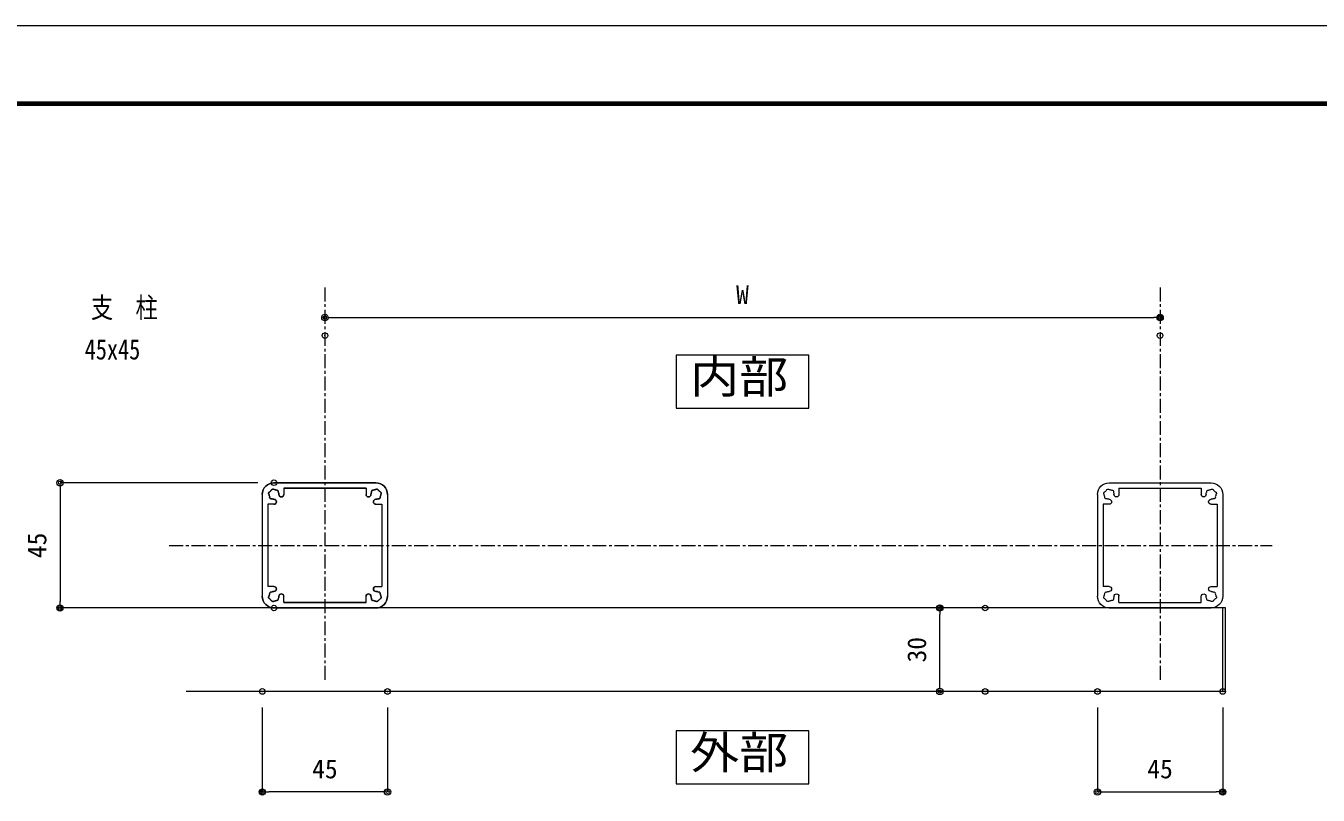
# Model space of a CAD drawing. Units: millimetres, scale not verified. Extents: x -1682 to 1682, y -1188 to 1188.
# Drawn here: x -334 to 594, y 635 to 1188 of the extents above; entities that cross this region are included whole.
import ezdxf
from ezdxf.enums import TextEntityAlignment as Align

# ---------------------------------------------------------------- set-up
doc = ezdxf.new("R2010")
doc.units = ezdxf.units.MM
doc.header["$LTSCALE"] = 8
doc.header["$PDMODE"] = 32
doc.header["$PDSIZE"] = 4
doc.linetypes.add('USER1', pattern=[2, 1.25, -0.25, 0.25, -0.25])
for name, color, linetype, lineweight in [('0-0_0', 7, 'Continuous', 18), ('0-1_DEFPOINTS', 7, 'Continuous', 18), ('0-6_WAKU', 7, 'Continuous', 18), ('0-E_3中心線', 2, 'USER1', 18), ('0-F_41ｱﾙﾐ', 6, 'Continuous', 18), ('1-0_1手摺寸法', 7, 'Continuous', 18), ('1-1_42ｱﾙﾐ部品', 6, 'Continuous', 18), ('1-2_P4-12', 7, 'Continuous', 18)]:
    doc.layers.add(name, color=color, linetype=linetype, lineweight=lineweight)
doc.styles.add('ＭＳ ゴシック', font='')
doc.styles.get('ＭＳ ゴシック').set_extended_font_data('MS Gothic')

# ---------------------------------------------------------------- blocks, each defined once
blk = doc.blocks.new('HK-013')
at = {"layer": '1-1_42ｱﾙﾐ部品'}
for p, q in [((36.6, 45), (-36.6, 45)), ((29.6, 41), (-29.6, 41)), ((-29.6, 41), (-29.6, 36.6)), ((29.6, 41), (29.6, 36.6)), ((-45, 36.6), (-45, -36.6)), ((-45, 36.6), (-45, 36.6)), ((-41, 29.6), (-41, -29.6)), ((-36.6, 29.6), (-41, 29.6)), ((36.6, 29.6), (41, 29.6)), ((41, 29.6), (41, -29.6)), ((45, 36.6), (45, -36.6)), ((-45, -36.6), (-45, -36.6)), ((-36.6, -29.6), (-41, -29.6)), ((-29.6, -41), (-29.6, -36.6)), ((29.6, -41), (29.6, -36.6)), ((36.6, -29.6), (41, -29.6)), ((36.6, -45), (-36.6, -45)), ((29.6, -41), (-29.6, -41))]:
    blk.add_line(p, q, dxfattribs=at)
for centre, radius, start, end in [((-36.6, 36.6), 8.4, 90, 180), ((-39.498, 37.376), 1, 165, 232.97569), ((-39.498, 37.376), 1, 97.02431, 165), ((-36.6, 36.6), 3.5, 135, 149.64111), ((-36.6, 36.6), 3.5, 120.35889, 135), ((-37.376, 39.498), 1, 105, 172.97569), ((-37.376, 39.498), 1, 37.02431, 105), ((-36.6, 36.6), 3.5, 75, 89.64111), ((-36.6, 36.6), 3.5, 60.35889, 75), ((-34.479, 38.721), 1, 45, 112.97569), ((-34.479, 38.721), 1, 337.02431, 45), ((-36.6, 36.6), 3.5, 15, 29.64111), ((-36.6, 36.6), 3.5, 0.35889, 15), ((36.6, 36.6), 3.5, 165, 179.64111), ((36.6, 36.6), 3.5, 150.35889, 165), ((34.479, 38.721), 1, 135, 202.97569), ((34.479, 38.721), 1, 67.02431, 135), ((36.6, 36.6), 3.5, 105, 119.64111), ((36.6, 36.6), 3.5, 90.35889, 105), ((37.376, 39.498), 1, 75, 142.97569), ((36.6, 36.6), 8.4, 0, 90), ((37.376, 39.498), 1, 7.02431, 75), ((36.6, 36.6), 3.5, 45, 59.64111), ((36.6, 36.6), 3.5, 30.35889, 45), ((39.498, 37.376), 1, 15, 82.97569), ((39.498, 37.376), 1, 307.02431, 15), ((-36.6, 36.6), 3.5, 180.35889, 195), ((-36.6, 36.6), 3.5, 195, 209.64111), ((-38.721, 34.479), 1, 157.02431, 225), ((-38.721, 34.479), 1, 225, 292.97569), ((-36.6, 36.6), 3.5, 240.35889, 255), ((-36.6, 36.6), 3.5, 255, 270), ((-36.6, 31.35), 1.75, 270, 90), ((-31.35, 36.6), 1.75, 180, 0), ((31.35, 36.6), 1.75, 180, 360), ((36.6, 31.35), 1.75, 90, 270), ((36.6, 36.6), 3.5, 270, 285), ((36.6, 36.6), 3.5, 285, 299.64111), ((38.721, 34.479), 1, 247.02431, 315), ((38.721, 34.479), 1, 315, 22.97569), ((36.6, 36.6), 3.5, 330.35889, 345), ((36.6, 36.6), 3.5, 345, 359.64111), ((-36.6, -36.6), 8.4, 180, 270), ((-39.498, -37.376), 1, 127.02431, 195), ((-36.6, -36.6), 3.5, 165, 179.64111), ((-36.6, -36.6), 3.5, 150.35889, 165), ((-38.721, -34.479), 1, 135, 202.97569), ((-38.721, -34.479), 1, 67.02431, 135), ((-36.6, -36.6), 3.5, 105, 119.64111), ((-36.6, -36.6), 3.5, 90, 105), ((-36.6, -31.35), 1.75, 270, 90), ((-36.6, -36.6), 3.5, 345, 359.64111), ((-31.35, -36.6), 1.75, 360, 180), ((31.35, -36.6), 1.75, 0, 180), ((36.6, -36.6), 3.5, 180.35889, 195), ((36.6, -31.35), 1.75, 90, 270), ((36.6, -36.6), 3.5, 75, 90), ((36.6, -36.6), 8.4, 270, 360), ((36.6, -36.6), 3.5, 60.35889, 75), ((38.721, -34.479), 1, 45, 112.97569), ((38.721, -34.479), 1, 337.02431, 45), ((36.6, -36.6), 3.5, 15, 29.64111), ((36.6, -36.6), 3.5, 0.35889, 15), ((39.498, -37.376), 1, 345, 52.97569), ((-39.498, -37.376), 1, 195, 262.97569), ((-36.6, -36.6), 3.5, 210.35889, 225), ((-36.6, -36.6), 3.5, 225, 239.64111), ((-37.376, -39.498), 1, 187.02431, 255), ((-37.376, -39.498), 1, 255, 322.97569), ((-36.6, -36.6), 3.5, 270.35889, 285), ((-36.6, -36.6), 3.5, 285, 299.64111), ((-34.479, -38.721), 1, 247.02431, 315), ((-34.479, -38.721), 1, 315, 22.97569), ((-36.6, -36.6), 3.5, 330.35889, 345), ((36.6, -36.6), 3.5, 195, 209.64111), ((34.479, -38.721), 1, 157.02431, 225), ((34.479, -38.721), 1, 225, 292.97569), ((36.6, -36.6), 3.5, 240.35889, 255), ((36.6, -36.6), 3.5, 255, 269.64111), ((37.376, -39.498), 1, 217.02431, 285), ((37.376, -39.498), 1, 285, 352.97569), ((36.6, -36.6), 3.5, 300.35889, 315), ((36.6, -36.6), 3.5, 315, 329.64111), ((39.498, -37.376), 1, 277.02431, 345)]:
    blk.add_arc(centre, radius, start, end, dxfattribs=at)
blk = doc.blocks.new('_ORIGIN2')
at = {"layer": '0-0_0'}
blk.add_line((-1, 0), (-2, 0), dxfattribs=at)
for radius in [1, 0.5]:
    blk.add_circle((0, 0), radius, dxfattribs=at)
blk = doc.blocks.new('D21')
at = {"layer": '0-1_DEFPOINTS'}
for p in [(1244.6, 2804.46), (44.6, 2778.53), (1244.6, 2778.53)]:
    blk.add_point(p, dxfattribs=at)
at = {"layer": '1-0_1手摺寸法'}
for p, q in [((44.6, 2801.53), (44.6, 2804.46)), ((53.8, 2804.46), (1235.4, 2804.46)), ((1244.6, 2801.53), (1244.6, 2804.46))]:
    blk.add_line(p, q, dxfattribs=at)
at = {"layer": '1-0_1手摺寸法', "xscale": 4.6, "yscale": 4.6, "rotation": 180}
blk.add_blockref('_ORIGIN2', (44.6, 2804.46), dxfattribs=at)
at = {"layer": '1-0_1手摺寸法', "xscale": 4.6, "yscale": 4.6}
blk.add_blockref('_ORIGIN2', (1244.6, 2804.46), dxfattribs=at)
at = {"layer": '1-0_1手摺寸法', "style": 'ＭＳ ゴシック'}
blk.add_text('W', height=26.98, dxfattribs=at).set_placement((635.4, 2815.96), align=Align.BOTTOM_LEFT)
blk = doc.blocks.new('D22')
at = {"layer": '0-1_DEFPOINTS'}
for p in [(1154.6, 2266.99), (1334.6, 2266.99), (1334.6, 2122.48)]:
    blk.add_point(p, dxfattribs=at)
at = {"layer": '1-0_1手摺寸法'}
for p, q in [((1154.6, 2243.99), (1154.6, 2122.48)), ((1334.6, 2243.99), (1334.6, 2122.48)), ((1163.8, 2122.48), (1325.4, 2122.48))]:
    blk.add_line(p, q, dxfattribs=at)
at = {"layer": '1-0_1手摺寸法', "xscale": 4.6, "yscale": 4.6, "rotation": 180}
blk.add_blockref('_ORIGIN2', (1154.6, 2122.48), dxfattribs=at)
at = {"layer": '1-0_1手摺寸法', "xscale": 4.6, "yscale": 4.6}
blk.add_blockref('_ORIGIN2', (1334.6, 2122.48), dxfattribs=at)
at = {"layer": '1-0_1手摺寸法', "style": 'ＭＳ ゴシック'}
blk.add_text('45', height=26.98, dxfattribs=at).set_placement((1226.2, 2133.98), align=Align.BOTTOM_LEFT)
blk = doc.blocks.new('D23')
at = {"layer": '0-1_DEFPOINTS'}
for p in [(-45.4, 2266.99), (134.6, 2266.99), (-45.4, 2122.48)]:
    blk.add_point(p, dxfattribs=at)
at = {"layer": '1-0_1手摺寸法'}
for p, q in [((-45.4, 2243.99), (-45.4, 2122.48)), ((134.6, 2243.99), (134.6, 2122.48)), ((125.4, 2122.48), (-36.2, 2122.48))]:
    blk.add_line(p, q, dxfattribs=at)
at = {"layer": '1-0_1手摺寸法', "xscale": 4.6, "yscale": 4.6, "rotation": 180}
blk.add_blockref('_ORIGIN2', (-45.4, 2122.48), dxfattribs=at)
at = {"layer": '1-0_1手摺寸法', "xscale": 4.6, "yscale": 4.6}
blk.add_blockref('_ORIGIN2', (134.6, 2122.48), dxfattribs=at)
at = {"layer": '1-0_1手摺寸法', "style": 'ＭＳ ゴシック'}
blk.add_text('45', height=26.98, dxfattribs=at).set_placement((26.2, 2133.98), align=Align.BOTTOM_LEFT)
blk = doc.blocks.new('D24')
at = {"layer": '0-1_DEFPOINTS'}
for p in [(-28.6, 2566.99), (-336.06, 2386.99), (-28.6, 2386.99)]:
    blk.add_point(p, dxfattribs=at)
at = {"layer": '1-0_1手摺寸法'}
for p, q in [((-51.6, 2566.99), (-336.06, 2566.99)), ((-336.06, 2557.79), (-336.06, 2396.19)), ((-51.6, 2386.99), (-336.06, 2386.99))]:
    blk.add_line(p, q, dxfattribs=at)
at = {"layer": '1-0_1手摺寸法', "xscale": 4.6, "yscale": 4.6}
for p, rotation in [((-336.06, 2566.99), 90), ((-336.06, 2386.99), 270)]:
    blk.add_blockref('_ORIGIN2', p, dxfattribs=dict(at, rotation=rotation))
at = {"layer": '1-0_1手摺寸法', "style": 'ＭＳ ゴシック'}
blk.add_text('45', height=26.98, rotation=90, dxfattribs=at).set_placement((-347.56, 2458.59), align=Align.BOTTOM_LEFT)
blk = doc.blocks.new('D58')
at = {"layer": '0-1_DEFPOINTS'}
for p in [(928.02, 2386.99), (993.26, 2386.99), (993.26, 2266.99)]:
    blk.add_point(p, dxfattribs=at)
at = {"layer": '1-0_1手摺寸法'}
for p, q in [((970.26, 2386.99), (928.02, 2386.99)), ((928.02, 2276.19), (928.02, 2377.79)), ((970.26, 2266.99), (928.02, 2266.99))]:
    blk.add_line(p, q, dxfattribs=at)
at = {"layer": '1-0_1手摺寸法', "xscale": 4.6, "yscale": 4.6}
for p, rotation in [((928.02, 2386.99), 90), ((928.02, 2266.99), 270)]:
    blk.add_blockref('_ORIGIN2', p, dxfattribs=dict(at, rotation=rotation))
at = {"layer": '1-0_1手摺寸法', "style": 'ＭＳ ゴシック'}
blk.add_text('30', height=26.98, rotation=90, dxfattribs=at).set_placement((916.52, 2308.59), align=Align.BOTTOM_LEFT)

msp = doc.modelspace()

# ---------------------------------------------------------------- linework, layer by layer
at = {"layer": '0-1_DEFPOINTS', "color": 5}
msp.add_line((1682, 1188), (-1682, 1188), dxfattribs=at)
at = {"layer": '0-6_WAKU'}
for p, q in [((1599.2, 1133.2), (-1603.2, 1133.2)), ((1598.6, 1132.6), (-1602.6, 1132.6)), ((1598, 1132), (-1602, 1132)), ((1597.4, 1131.4), (-1601.4, 1131.4)), ((1596.8, 1130.8), (-1600.8, 1130.8))]:
    msp.add_line(p, q, dxfattribs=at)
at = {"layer": '0-E_3中心線'}
for p, q in [((-119.441, 999.905), (-119.441, 716.562)), ((480.559, 999.905), (480.559, 716.562)), ((-231.317, 814.553), (561.173, 814.553))]:
    msp.add_line(p, q, dxfattribs=at)
at = {"layer": '1-1_42ｱﾙﾐ部品'}
for p, q in [((527.559, 769.553), (-219.202, 769.553)), ((525.559, 709.553), (525.559, 769.553)), ((527.559, 709.553), (527.559, 769.553)), ((527.559, 709.553), (-219.202, 709.553))]:
    msp.add_line(p, q, dxfattribs=at)
at = {"layer": '1-2_P4-12'}
for p, q in [((132.896, 951.299), (132.896, 913.288)), ((132.896, 681.234), (132.896, 643.223))]:
    msp.add_line(p, q, dxfattribs=at)
for points in [[(132.896, 913.288), (228.222, 913.288), (228.222, 951.299), (132.896, 951.299)], [(132.896, 643.224), (228.222, 643.224), (228.222, 681.234), (132.896, 681.234)]]:
    msp.add_lwpolyline(points, dxfattribs=at)

# ---------------------------------------------------------------- block references
at = {"layer": '0-F_41ｱﾙﾐ'}
msp.add_blockref('HK-013', (-119.441, 814.553), dxfattribs=at)
at = {"layer": '0-F_41ｱﾙﾐ', "xscale": -1}
for p in [(-119.441, 814.553), (480.559, 814.553)]:
    msp.add_blockref('HK-013', p, dxfattribs=at)
at = {"layer": '1-0_1手摺寸法', "xscale": 0.5, "yscale": 0.5}
for name in ['D21', 'D24', 'D58', 'D23', 'D22']:
    msp.add_blockref(name, (-141.739, -423.942), dxfattribs=at)

# ---------------------------------------------------------------- texts
at = {"layer": '0-0_0', "style": 'ＭＳ ゴシック', "width": 0.8}
for s, p in [('支\u3000柱', (-287.565, 973.692)), ('45x45', (-291.997, 943.76))]:
    msp.add_text(s, height=14.66, dxfattribs=at).set_placement(p, align=Align.BOTTOM_LEFT)
at = {"layer": '1-2_P4-12', "style": 'ＭＳ ゴシック', "width": 1.1}
for s, p in [('内部', (142.956, 916.921)), ('外部', (142.956, 646.856))]:
    msp.add_text(s, height=23.46, dxfattribs=at).set_placement(p, align=Align.BOTTOM_LEFT)

doc.saveas('drawing.dxf')
